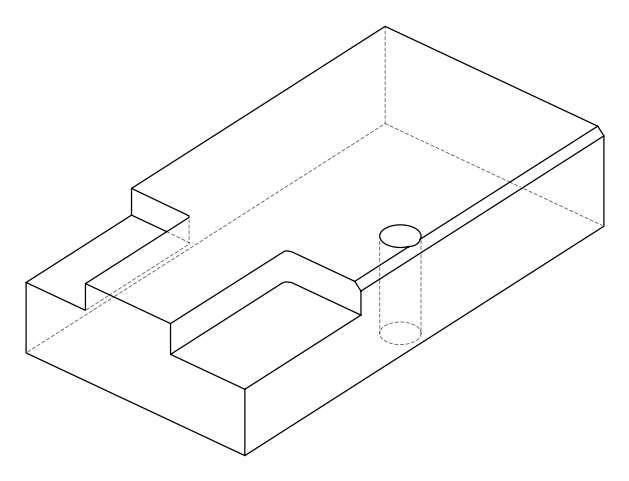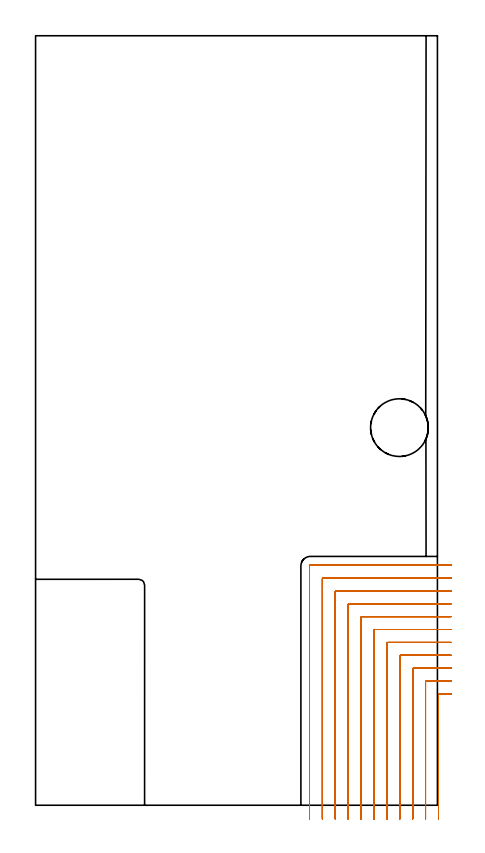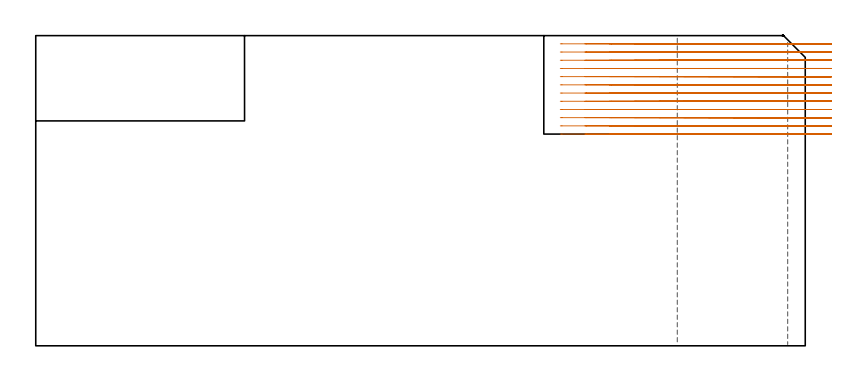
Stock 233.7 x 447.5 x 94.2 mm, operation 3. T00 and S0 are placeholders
(PLAN: 4 operations, 3 tool changes, 136.7 min)
(1 AREA_MILL | FG_CHAMFER_SURFACE | UGT0205_001 | 7.52 min | 6692 mm3)
(2 MILL_CORNER_NOTCH_RECTANGULAR | CORNER_NOTCH_RECTANGULAR | NXT0201_008 | Follow Part, ap 1.5, ae 75% | 81.75 min | 215724 mm3)
(3 MILL_CORNER_NOTCH_RECTANGULAR_1 | CORNER_NOTCH_RECTANGULAR_1 | NXT0201_013 | Follow Part, ap 2.5, ae 75% | 44.75 min | 343254 mm3)
(4 MILL_THROUGH_HOLE_FROM_SOLID_MATERIAL | STEP1HOLE | UGT0201_018 | Circular | 2.63 min | 83046 mm3)
(TOOL UGT0205_001 | Chamfer Mill 20 x 3 x 45 deg. | D20 FL50 Z2)
(TOOL NXT0201_008 | ENDMILL 6mm [2P460-0600-NA 1630] | D6 FL26 Z6)
(TOOL NXT0201_013 | ENDMILL 10mm | D10 FL30 Z4)
(TOOL UGT0201_018 | End mill 30 mm | D30 FL50 Z4)
(OP 3 MILL_CORNER_NOTCH_RECTANGULAR_1)
G17 G21 G94 G90
T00 M6
G54
G17 G0 G90 X241.7 Y64.701 S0 M3
G43 Z104.2 H0
Z91.708
G94 G1 X238.7 Y64.7 F250.
X234.794 F500.
G3 X234.3 Y64.206 R0.5
G1 Y-4.964
Y-7.964 F250.
G0 Z104.2
X241.7 Y72.201
Z91.708
G1 X238.7 Y72.2
X234.794 F500.
X227.294
G3 X226.8 Y71.706 R0.5
G1 Y-5.
Y-8. F250.
G0 Z104.2
X241.7 Y79.701
Z91.708
G1 X238.7 Y79.7
X227.294 F500.
X219.795
G3 X219.3 Y79.205 R0.5
G1 Y-5.
Y-8. F250.
G0 Z104.2
X241.7 Y87.201
Z91.708
G1 X238.7 Y87.2
X219.795 F500.
X212.295
G3 X211.8 Y86.705 R0.5
G1 Y-5.
Y-8. F250.
G0 Z104.2
X241.7 Y94.701
Z91.708
G1 X238.7 Y94.7
X212.295 F500.
X204.795
G3 X204.3 Y94.205 R0.5
G1 Y-5.
Y-8. F250.
G0 Z104.2
X241.7 Y102.201
Z91.708
G1 X238.7 Y102.2
X204.795 F500.
X197.296
G3 X196.8 Y101.704 R0.5
G1 Y-5.
Y-8. F250.
G0 Z104.2
X241.7 Y109.702
Z91.708
G1 X238.7 Y109.7
X197.296 F500.
X189.796
G3 X189.3 Y109.204 R0.5
G1 Y-5.
Y-8. F250.
G0 Z104.2
X241.7 Y117.202
Z91.708
G1 X238.7 Y117.2
X189.796 F500.
X182.296
G3 X181.8 Y116.704 R0.5
G1 Y-5.
Y-8. F250.
G0 Z104.2
X241.7 Y124.704
Z91.708
G1 X238.7 Y124.7
X182.296 F500.
X174.796
G3 X174.3 Y124.204 R0.5
G1 Y-5.
Y-8. F250.
G0 Z104.2
X241.7 Y132.207
Z91.708
G1 X238.7 Y132.2
X174.796 F500.
X167.296
G3 X166.8 Y131.704 R0.5
G1 Y-5.
Y-8. F250.
G0 Z104.2
X241.682 Y139.7
Z91.708
G1 X238.682
X159.797 F500.
G3 X159.3 Y139.203 R0.5
G1 Y-5.
Y-8. F250.
G0 Z104.2
X241.7 Y64.7
Z89.217
G1 X238.7
X234.794 F500.
G3 X234.3 Y64.206 R0.5
G1 Y-4.964
Y-7.964 F250.
G0 Z104.2
X241.7 Y72.2
Z89.217
G1 X238.7
X227.294 F500.
G3 X226.8 Y71.706 R0.5
G1 Y-5.
Y-8. F250.
G0 Z104.2
X241.7 Y79.7
Z89.217
G1 X238.7
X219.795 F500.
G3 X219.3 Y79.205 R0.5
G1 Y-5.
Y-8. F250.
G0 Z104.2
X241.7 Y87.2
Z89.217
G1 X238.7
X212.295 F500.
G3 X211.8 Y86.705 R0.5
G1 Y-5.
Y-8. F250.
G0 Z104.2
X241.7 Y94.7
Z89.217
G1 X238.7
X204.795 F500.
G3 X204.3 Y94.205 R0.5
G1 Y-5.
Y-8. F250.
G0 Z104.2
X241.7 Y102.2
Z89.217
G1 X238.7
X197.296 F500.
G3 X196.8 Y101.704 R0.5
G1 Y-5.
Y-8. F250.
G0 Z104.2
X241.7 Y109.7
Z89.217
G1 X238.7
X189.796 F500.
G3 X189.3 Y109.204 R0.5
G1 Y-5.
Y-8. F250.
G0 Z104.2
X241.7 Y117.2
Z89.217
G1 X238.7
X182.296 F500.
G3 X181.8 Y116.704 R0.5
G1 Y-5.
Y-8. F250.
G0 Z104.2
X241.7 Y124.7
Z89.217
G1 X238.7
X174.796 F500.
G3 X174.3 Y124.204 R0.5
G1 Y-5.
Y-8. F250.
G0 Z104.2
X241.7 Y132.2
Z89.217
G1 X238.7
X167.296 F500.
G3 X166.8 Y131.704 R0.5
G1 Y-5.
Y-8. F250.
G0 Z104.2
X241.7 Y139.7
Z89.217
G1 X238.7
X159.797 F500.
G3 X159.3 Y139.203 R0.5
G1 Y-5.
Y-8. F250.
G0 Z104.2
X241.7 Y64.7
Z86.725
G1 X238.7
X234.794 F500.
G3 X234.3 Y64.206 R0.5
G1 Y-4.964
Y-7.964 F250.
G0 Z104.2
X241.7 Y72.2
Z86.725
G1 X238.7
X227.294 F500.
G3 X226.8 Y71.706 R0.5
G1 Y-5.
Y-8. F250.
G0 Z104.2
X241.7 Y79.7
Z86.725
G1 X238.7
X219.795 F500.
G3 X219.3 Y79.205 R0.5
G1 Y-5.
Y-8. F250.
G0 Z104.2
X241.7 Y87.2
Z86.725
G1 X238.7
X212.295 F500.
G3 X211.8 Y86.705 R0.5
G1 Y-5.
Y-8. F250.
G0 Z104.2
X241.7 Y94.7
Z86.725
G1 X238.7
X204.795 F500.
G3 X204.3 Y94.205 R0.5
G1 Y-5.
Y-8. F250.
G0 Z104.2
X241.7 Y102.2
Z86.725
G1 X238.7
X197.296 F500.
G3 X196.8 Y101.704 R0.5
G1 Y-5.
Y-8. F250.
G0 Z104.2
X241.7 Y109.7
Z86.725
G1 X238.7
X189.796 F500.
G3 X189.3 Y109.204 R0.5
G1 Y-5.
Y-8. F250.
G0 Z104.2
X241.7 Y117.2
Z86.725
G1 X238.7
X182.296 F500.
G3 X181.8 Y116.704 R0.5
G1 Y-5.
Y-8. F250.
G0 Z104.2
X241.7 Y124.7
Z86.725
G1 X238.7
X174.796 F500.
G3 X174.3 Y124.204 R0.5
G1 Y-5.
Y-8. F250.
G0 Z104.2
X241.7 Y132.2
Z86.725
G1 X238.7
X167.296 F500.
G3 X166.8 Y131.704 R0.5
G1 Y-5.
Y-8. F250.
G0 Z104.2
X241.7 Y139.7
Z86.725
G1 X238.7
X159.797 F500.
G3 X159.3 Y139.203 R0.5
G1 Y-5.
Y-8. F250.
G0 Z104.2
X241.7 Y64.7
Z84.233
G1 X238.7
X234.794 F500.
G3 X234.3 Y64.206 R0.5
G1 Y-4.964
Y-7.964 F250.
G0 Z104.2
X241.7 Y72.2
Z84.233
G1 X238.7
X227.294 F500.
G3 X226.8 Y71.706 R0.5
G1 Y-5.
Y-8. F250.
G0 Z104.2
X241.7 Y79.7
Z84.233
G1 X238.7
X219.795 F500.
G3 X219.3 Y79.205 R0.5
G1 Y-5.
Y-8. F250.
G0 Z104.2
X241.7 Y87.2
Z84.233
G1 X238.7
X212.295 F500.
G3 X211.8 Y86.705 R0.5
G1 Y-5.
Y-8. F250.
G0 Z104.2
X241.7 Y94.7
Z84.233
G1 X238.7
X204.795 F500.
G3 X204.3 Y94.205 R0.5
G1 Y-5.
Y-8. F250.
G0 Z104.2
X241.7 Y102.2
Z84.233
G1 X238.7
X197.296 F500.
G3 X196.8 Y101.704 R0.5
G1 Y-5.
Y-8. F250.
G0 Z104.2
X241.7 Y109.7
Z84.233
G1 X238.7
X189.796 F500.
G3 X189.3 Y109.204 R0.5
G1 Y-5.
Y-8. F250.
G0 Z104.2
X241.7 Y117.2
Z84.233
G1 X238.7
X182.296 F500.
G3 X181.8 Y116.704 R0.5
G1 Y-5.
Y-8. F250.
G0 Z104.2
X241.7 Y124.7
Z84.233
G1 X238.7
X174.796 F500.
G3 X174.3 Y124.204 R0.5
G1 Y-5.
Y-8. F250.
G0 Z104.2
X241.7 Y132.2
Z84.233
G1 X238.7
X167.296 F500.
G3 X166.8 Y131.704 R0.5
G1 Y-5.
Y-8. F250.
G0 Z104.2
X241.7 Y139.7
Z84.233
G1 X238.7
X159.797 F500.
G3 X159.3 Y139.203 R0.5
G1 Y-5.
Y-8. F250.
G0 Z104.2
X241.7 Y64.7
Z81.742
G1 X238.7
X234.794 F500.
G3 X234.3 Y64.206 R0.5
G1 Y-4.964
Y-7.964 F250.
G0 Z104.2
X241.7 Y72.2
Z81.742
G1 X238.7
X227.294 F500.
G3 X226.8 Y71.706 R0.5
G1 Y-5.
Y-8. F250.
G0 Z104.2
X241.7 Y79.7
Z81.742
G1 X238.7
X219.795 F500.
G3 X219.3 Y79.205 R0.5
G1 Y-5.
Y-8. F250.
G0 Z104.2
X241.7 Y87.2
Z81.742
G1 X238.7
X212.295 F500.
G3 X211.8 Y86.705 R0.5
G1 Y-5.
Y-8. F250.
G0 Z104.2
X241.7 Y94.7
Z81.742
G1 X238.7
X204.795 F500.
G3 X204.3 Y94.205 R0.5
G1 Y-5.
Y-8. F250.
G0 Z104.2
X241.7 Y102.2
Z81.742
G1 X238.7
X197.296 F500.
G3 X196.8 Y101.704 R0.5
G1 Y-5.
Y-8. F250.
G0 Z104.2
X241.7 Y109.7
Z81.742
G1 X238.7
X189.796 F500.
G3 X189.3 Y109.204 R0.5
G1 Y-5.
Y-8. F250.
G0 Z104.2
X241.7 Y117.2
Z81.742
G1 X238.7
X182.296 F500.
G3 X181.8 Y116.704 R0.5
G1 Y-5.
Y-8. F250.
G0 Z104.2
X241.7 Y124.7
Z81.742
G1 X238.7
X174.796 F500.
G3 X174.3 Y124.204 R0.5
G1 Y-5.
Y-8. F250.
G0 Z104.2
X241.7 Y132.2
Z81.742
G1 X238.7
X167.296 F500.
G3 X166.8 Y131.704 R0.5
G1 Y-5.
Y-8. F250.
G0 Z104.2
X241.7 Y139.7
Z81.742
G1 X238.7
X159.797 F500.
G3 X159.3 Y139.203 R0.5
G1 Y-5.
Y-8. F250.
G0 Z104.2
X241.7 Y64.7
Z79.25
G1 X238.7
X234.794 F500.
G3 X234.3 Y64.206 R0.5
G1 Y-4.964
Y-7.964 F250.
G0 Z104.2
X241.7 Y72.2
Z79.25
G1 X238.7
X227.294 F500.
G3 X226.8 Y71.706 R0.5
G1 Y-5.
Y-8. F250.
G0 Z104.2
X241.7 Y79.7
Z79.25
G1 X238.7
X219.795 F500.
G3 X219.3 Y79.205 R0.5
G1 Y-5.
Y-8. F250.
G0 Z104.2
X241.7 Y87.2
Z79.25
G1 X238.7
X212.295 F500.
G3 X211.8 Y86.705 R0.5
G1 Y-5.
Y-8. F250.
G0 Z104.2
X241.7 Y94.7
Z79.25
G1 X238.7
X204.795 F500.
G3 X204.3 Y94.205 R0.5
G1 Y-5.
Y-8. F250.
G0 Z104.2
X241.7 Y102.2
Z79.25
G1 X238.7
X197.296 F500.
G3 X196.8 Y101.704 R0.5
G1 Y-5.
Y-8. F250.
G0 Z104.2
X241.7 Y109.7
Z79.25
G1 X238.7
X189.796 F500.
G3 X189.3 Y109.204 R0.5
G1 Y-5.
Y-8. F250.
G0 Z104.2
X241.7 Y117.2
Z79.25
G1 X238.7
X182.296 F500.
G3 X181.8 Y116.704 R0.5
G1 Y-5.
Y-8. F250.
G0 Z104.2
X241.7 Y124.7
Z79.25
G1 X238.7
X174.796 F500.
G3 X174.3 Y124.204 R0.5
G1 Y-5.
Y-8. F250.
G0 Z104.2
X241.7 Y132.2
Z79.25
G1 X238.7
X167.296 F500.
G3 X166.8 Y131.704 R0.5
G1 Y-5.
Y-8. F250.
G0 Z104.2
X241.7 Y139.7
Z79.25
G1 X238.7
X159.797 F500.
G3 X159.3 Y139.203 R0.5
G1 Y-5.
Y-8. F250.
G0 Z104.2
X241.7 Y64.7
Z76.758
G1 X238.7
X234.794 F500.
G3 X234.3 Y64.206 R0.5
G1 Y-4.964
Y-7.964 F250.
G0 Z104.2
X241.7 Y72.2
Z76.758
G1 X238.7
X227.294 F500.
G3 X226.8 Y71.706 R0.5
G1 Y-5.
Y-8. F250.
G0 Z104.2
X241.7 Y79.7
Z76.758
G1 X238.7
X219.795 F500.
G3 X219.3 Y79.205 R0.5
G1 Y-5.
Y-8. F250.
G0 Z104.2
X241.7 Y87.2
Z76.758
G1 X238.7
X212.295 F500.
G3 X211.8 Y86.705 R0.5
G1 Y-5.
Y-8. F250.
G0 Z104.2
X241.7 Y94.7
Z76.758
G1 X238.7
X204.795 F500.
G3 X204.3 Y94.205 R0.5
G1 Y-5.
Y-8. F250.
G0 Z104.2
X241.7 Y102.2
Z76.758
G1 X238.7
X197.296 F500.
G3 X196.8 Y101.704 R0.5
G1 Y-5.
Y-8. F250.
G0 Z104.2
X241.7 Y109.7
Z76.758
G1 X238.7
X189.796 F500.
G3 X189.3 Y109.204 R0.5
G1 Y-5.
Y-8. F250.
G0 Z104.2
X241.7 Y117.2
Z76.758
G1 X238.7
X182.296 F500.
G3 X181.8 Y116.704 R0.5
G1 Y-5.
Y-8. F250.
G0 Z104.2
X241.7 Y124.7
Z76.758
G1 X238.7
X174.796 F500.
G3 X174.3 Y124.204 R0.5
G1 Y-5.
Y-8. F250.
G0 Z104.2
X241.7 Y132.2
Z76.758
G1 X238.7
X167.296 F500.
G3 X166.8 Y131.704 R0.5
G1 Y-5.
Y-8. F250.
G0 Z104.2
X241.7 Y139.7
Z76.758
G1 X238.7
X159.797 F500.
G3 X159.3 Y139.203 R0.5
G1 Y-5.
Y-8. F250.
G0 Z104.2
X241.7 Y64.7
Z74.267
G1 X238.7
X234.794 F500.
G3 X234.3 Y64.206 R0.5
G1 Y-4.964
Y-7.964 F250.
G0 Z104.2
X241.7 Y72.2
Z74.267
G1 X238.7
X227.294 F500.
G3 X226.8 Y71.706 R0.5
G1 Y-5.
Y-8. F250.
G0 Z104.2
X241.7 Y79.7
Z74.267
G1 X238.7
X219.795 F500.
G3 X219.3 Y79.205 R0.5
G1 Y-5.
Y-8. F250.
G0 Z104.2
X241.7 Y87.2
Z74.267
G1 X238.7
X212.295 F500.
G3 X211.8 Y86.705 R0.5
G1 Y-5.
Y-8. F250.
G0 Z104.2
X241.7 Y94.7
Z74.267
G1 X238.7
X204.795 F500.
G3 X204.3 Y94.205 R0.5
G1 Y-5.
Y-8. F250.
G0 Z104.2
X241.7 Y102.2
Z74.267
G1 X238.7
X197.296 F500.
G3 X196.8 Y101.704 R0.5
G1 Y-5.
Y-8. F250.
G0 Z104.2
X241.7 Y109.7
Z74.267
G1 X238.7
X189.796 F500.
G3 X189.3 Y109.204 R0.5
G1 Y-5.
Y-8. F250.
G0 Z104.2
X241.7 Y117.2
Z74.267
G1 X238.7
X182.296 F500.
G3 X181.8 Y116.704 R0.5
G1 Y-5.
Y-8. F250.
G0 Z104.2
X241.7 Y124.7
Z74.267
G1 X238.7
X174.796 F500.
G3 X174.3 Y124.204 R0.5
G1 Y-5.
Y-8. F250.
G0 Z104.2
X241.7 Y132.2
Z74.267
G1 X238.7
X167.296 F500.
G3 X166.8 Y131.704 R0.5
G1 Y-5.
Y-8. F250.
G0 Z104.2
X241.7 Y139.7
Z74.267
G1 X238.7
X159.797 F500.
G3 X159.3 Y139.203 R0.5
G1 Y-5.
Y-8. F250.
G0 Z104.2
X241.7 Y64.7
Z71.775
G1 X238.7
X234.794 F500.
G3 X234.3 Y64.206 R0.5
G1 Y-4.964
Y-7.964 F250.
G0 Z104.2
X241.7 Y72.2
Z71.775
G1 X238.7
X227.294 F500.
G3 X226.8 Y71.706 R0.5
G1 Y-5.
Y-8. F250.
G0 Z104.2
X241.7 Y79.7
Z71.775
G1 X238.7
X219.795 F500.
G3 X219.3 Y79.205 R0.5
G1 Y-5.
Y-8. F250.
G0 Z104.2
X241.7 Y87.2
Z71.775
G1 X238.7
X212.295 F500.
G3 X211.8 Y86.705 R0.5
G1 Y-5.
Y-8. F250.
G0 Z104.2
X241.7 Y94.7
Z71.775
G1 X238.7
X204.795 F500.
G3 X204.3 Y94.205 R0.5
G1 Y-5.
Y-8. F250.
G0 Z104.2
X241.7 Y102.2
Z71.775
G1 X238.7
X197.295 F500.
G3 X196.8 Y101.705 R0.5
G1 Y-5.
Y-8. F250.
G0 Z104.2
X241.7 Y109.7
Z71.775
G1 X238.7
X189.796 F500.
G3 X189.3 Y109.204 R0.5
G1 Y-5.
Y-8. F250.
G0 Z104.2
X241.7 Y117.2
Z71.775
G1 X238.7
X182.296 F500.
G3 X181.8 Y116.704 R0.5
G1 Y-5.
Y-8. F250.
G0 Z104.2
X241.7 Y124.7
Z71.775
G1 X238.7
X174.796 F500.
G3 X174.3 Y124.204 R0.5
G1 Y-5.
Y-8. F250.
G0 Z104.2
X241.7 Y132.2
Z71.775
G1 X238.7
X167.296 F500.
G3 X166.8 Y131.704 R0.5
G1 Y-5.
Y-8. F250.
G0 Z104.2
X241.7 Y139.7
Z71.775
G1 X238.7
X159.797 F500.
G3 X159.3 Y139.203 R0.5
G1 Y-5.
Y-8. F250.
G0 Z104.2
X241.7 Y64.7
Z69.283
G1 X238.7
X234.794 F500.
G3 X234.3 Y64.206 R0.5
G1 Y-4.964
Y-7.964 F250.
G0 Z104.2
X241.7 Y72.2
Z69.283
G1 X238.7
X227.294 F500.
G3 X226.8 Y71.706 R0.5
G1 Y-5.
Y-8. F250.
G0 Z104.2
X241.7 Y79.7
Z69.283
G1 X238.7
X219.795 F500.
G3 X219.3 Y79.205 R0.5
G1 Y-5.
Y-8. F250.
G0 Z104.2
X241.7 Y87.2
Z69.283
G1 X238.7
X212.295 F500.
G3 X211.8 Y86.705 R0.5
G1 Y-5.
Y-8. F250.
G0 Z104.2
X241.7 Y94.7
Z69.283
G1 X238.7
X204.795 F500.
G3 X204.3 Y94.205 R0.5
G1 Y-5.
Y-8. F250.
G0 Z104.2
X241.7 Y102.2
Z69.283
G1 X238.7
X197.295 F500.
G3 X196.8 Y101.705 R0.5
G1 Y-5.
Y-8. F250.
G0 Z104.2
X241.7 Y109.7
Z69.283
G1 X238.7
X189.796 F500.
G3 X189.3 Y109.204 R0.5
G1 Y-5.
Y-8. F250.
G0 Z104.2
X241.7 Y117.2
Z69.283
G1 X238.7
X182.296 F500.
G3 X181.8 Y116.704 R0.5
G1 Y-5.
Y-8. F250.
G0 Z104.2
X241.7 Y124.7
Z69.283
G1 X238.7
X174.796 F500.
G3 X174.3 Y124.204 R0.5
G1 Y-5.
Y-8. F250.
G0 Z104.2
X241.7 Y132.2
Z69.283
G1 X238.7
X167.296 F500.
G3 X166.8 Y131.704 R0.5
G1 Y-5.
Y-8. F250.
G0 Z104.2
X241.7 Y139.7
Z69.283
G1 X238.7
X159.797 F500.
G3 X159.3 Y139.203 R0.5
G1 Y-5.
Y-8. F250.
G0 Z104.2
X241.7 Y64.7
Z66.792
G1 X238.7
X234.794 F500.
G3 X234.3 Y64.206 R0.5
G1 Y-4.964
Y-7.964 F250.
G0 Z104.2
X241.7 Y72.2
Z66.792
G1 X238.7
X227.294 F500.
G3 X226.8 Y71.706 R0.5
G1 Y-5.
Y-8. F250.
G0 Z104.2
X241.7 Y79.7
Z66.792
G1 X238.7
X219.795 F500.
G3 X219.3 Y79.205 R0.5
G1 Y-5.
Y-8. F250.
G0 Z104.2
X241.7 Y87.2
Z66.792
G1 X238.7
X212.295 F500.
G3 X211.8 Y86.705 R0.5
G1 Y-5.
Y-8. F250.
G0 Z104.2
X241.7 Y94.7
Z66.792
G1 X238.7
X204.795 F500.
G3 X204.3 Y94.205 R0.5
G1 Y-5.
Y-8. F250.
G0 Z104.2
X241.7 Y102.2
Z66.792
G1 X238.7
X197.296 F500.
G3 X196.8 Y101.704 R0.5
G1 Y-5.
Y-8. F250.
G0 Z104.2
X241.7 Y109.7
Z66.792
G1 X238.7
X189.796 F500.
G3 X189.3 Y109.204 R0.5
G1 Y-5.
Y-8. F250.
G0 Z104.2
X241.7 Y117.2
Z66.792
G1 X238.7
X182.296 F500.
G3 X181.8 Y116.704 R0.5
G1 Y-5.
Y-8. F250.
G0 Z104.2
X241.7 Y124.7
Z66.792
G1 X238.7
X174.796 F500.
G3 X174.3 Y124.204 R0.5
G1 Y-5.
Y-8. F250.
G0 Z104.2
X241.7 Y132.2
Z66.792
G1 X238.7
X167.296 F500.
G3 X166.8 Y131.704 R0.5
G1 Y-5.
Y-8. F250.
G0 Z104.2
X241.7 Y139.7
Z66.792
G1 X238.7
X159.797 F500.
G3 X159.3 Y139.203 R0.5
G1 Y-5.
Y-8. F250.
G0 Z104.2
X241.7 Y64.7
Z64.3
G1 X238.7
X234.794 F500.
G3 X234.3 Y64.206 R0.5
G1 Y-4.964
Y-7.964 F250.
G0 Z104.2
X241.7 Y72.2
Z64.3
G1 X238.7
X227.294 F500.
G3 X226.8 Y71.706 R0.5
G1 Y-5.
Y-8. F250.
G0 Z104.2
X241.7 Y79.7
Z64.3
G1 X238.7
X219.795 F500.
G3 X219.3 Y79.205 R0.5
G1 Y-5.
Y-8. F250.
G0 Z104.2
X241.7 Y87.2
Z64.3
G1 X238.7
X212.295 F500.
G3 X211.8 Y86.705 R0.5
G1 Y-5.
Y-8. F250.
G0 Z104.2
X241.7 Y94.7
Z64.3
G1 X238.7
X204.795 F500.
G3 X204.3 Y94.205 R0.5
G1 Y-5.
Y-8. F250.
G0 Z104.2
X241.7 Y102.2
Z64.3
G1 X238.7
X197.296 F500.
G3 X196.8 Y101.704 R0.5
G1 Y-5.
Y-8. F250.
G0 Z104.2
X241.7 Y109.7
Z64.3
G1 X238.7
X189.796 F500.
G3 X189.3 Y109.204 R0.5
G1 Y-5.
Y-8. F250.
G0 Z104.2
X241.7 Y117.2
Z64.3
G1 X238.7
X182.296 F500.
G3 X181.8 Y116.704 R0.5
G1 Y-5.
Y-8. F250.
G0 Z104.2
X241.7 Y124.7
Z64.3
G1 X238.7
X174.796 F500.
G3 X174.3 Y124.204 R0.5
G1 Y-5.
Y-8. F250.
G0 Z104.2
X241.7 Y132.2
Z64.3
G1 X238.7
X167.296 F500.
G3 X166.8 Y131.704 R0.5
G1 Y-5.
Y-8. F250.
G0 Z104.2
X241.7 Y139.7
Z64.3
G1 X238.7
X159.797 F500.
G3 X159.3 Y139.203 R0.5
G1 Y-5.
Y-8. F250.
G0 Z104.2
M5
M2
